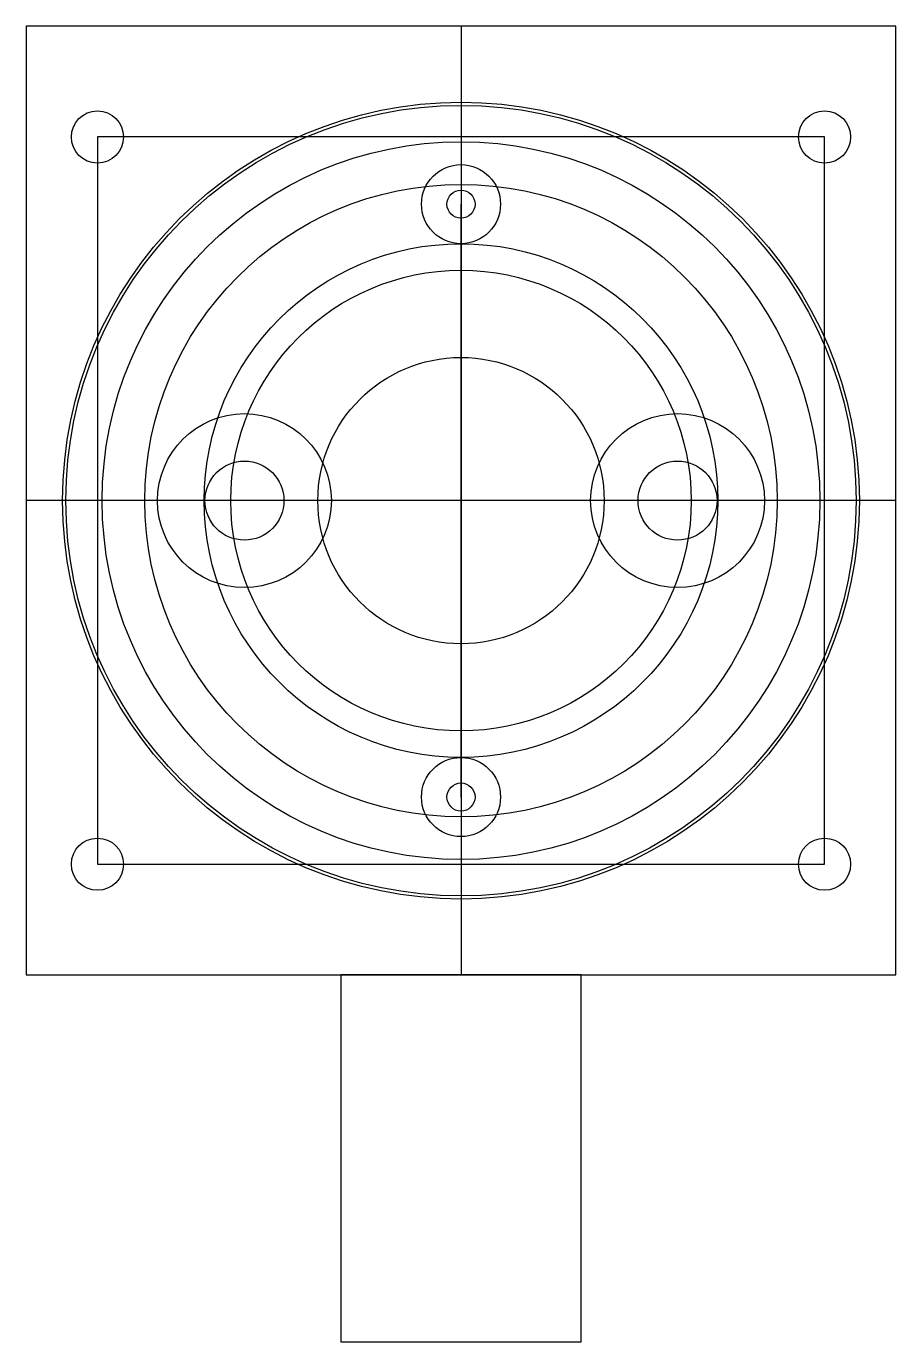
# Model space of a CAD drawing. Extents: x 5.56 to 8.31, y 28.84 to 33.
import ezdxf

# ---------------------------------------------------------------- set-up
doc = ezdxf.new("R2010")
doc.units = 0
doc.header["$LTSCALE"] = 5
doc.header["$MEASUREMENT"] = 0
doc.layers.add('Z0_BOTCOMP', color=4, linetype='Continuous')
doc.layers.add('Z0_CUT500', color=4, linetype='Continuous')

msp = doc.modelspace()

# ---------------------------------------------------------------- linework, layer by layer
at = {"layer": 'Z0_BOTCOMP', "color": 4, "linetype": 'Continuous', "lineweight": 25}
for p, q in [((8.3125, 33), (5.5625, 33)), ((5.5625, 33), (5.5625, 30)), ((6.9375, 33), (6.9375, 30)), ((8.3125, 30), (8.3125, 33)), ((8.0875, 32.65), (5.7875, 32.65)), ((5.7875, 32.65), (5.7875, 30.35)), ((6.9375, 32.65), (6.9375, 30.35)), ((8.0875, 30.35), (8.0875, 32.65)), ((6.9375, 30.5625), (6.9375, 32.4375)), ((6.9375, 32.2283), (6.9375, 30.7717)), ((8.3125, 31.5), (5.5625, 31.5)), ((8.0875, 31.5), (5.7875, 31.5)), ((7.6658, 31.5), (6.2092, 31.5)), ((7.6225, 31.5), (6.2525, 31.5)), ((5.7875, 30.35), (8.0875, 30.35)), ((5.5625, 30), (8.3125, 30)), ((6.5575, 30), (6.5575, 28.84)), ((7.3175, 30), (6.5575, 30)), ((7.3175, 28.84), (7.3175, 30)), ((6.5575, 28.84), (7.3175, 28.84))]:
    msp.add_line(p, q, dxfattribs=at)
for centre, radius in [((6.9375, 31.5), 1.25), ((5.7875, 32.65), 0.0825), ((8.0875, 32.65), 0.0825), ((6.9375, 31.5), 1.135), ((6.9375, 32.4375), 0.125), ((6.9375, 31.5), 1), ((6.9375, 32.4375), 0.0445), ((6.9375, 31.5), 0.8125), ((6.9375, 31.5), 0.7283), ((6.9375, 31.5), 0.4528), ((6.2525, 31.5), 0.275), ((7.6225, 31.5), 0.275), ((6.2525, 31.5), 0.125), ((7.6225, 31.5), 0.125), ((6.9375, 30.5625), 0.125), ((6.9375, 30.5625), 0.0445), ((5.7875, 30.35), 0.0825), ((8.0875, 30.35), 0.0825)]:
    msp.add_circle(centre, radius, dxfattribs=at)
at = {"layer": 'Z0_CUT500', "color": 5, "linetype": 'Continuous', "lineweight": 25}
msp.add_circle((6.9375, 31.5), 1.26, dxfattribs=at)

doc.saveas('drawing.dxf')
